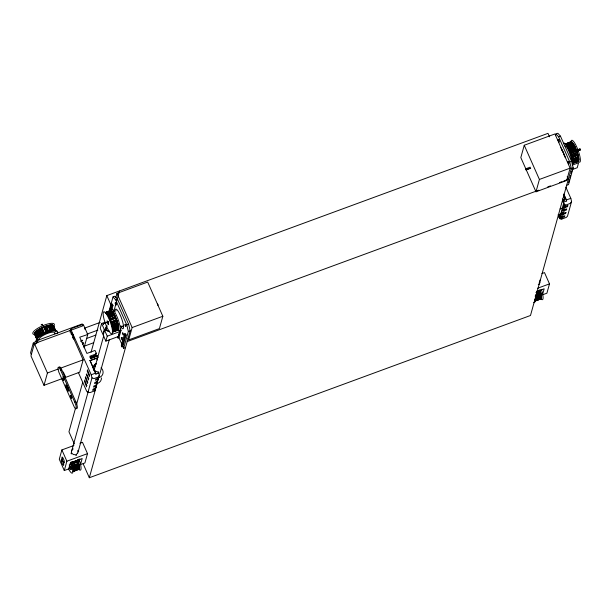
<?xml version="1.0" encoding="UTF-8"?>
<svg xmlns="http://www.w3.org/2000/svg" width="611" height="611" viewBox="0 0 611 611"><rect width="100%" height="100%" fill="white"/><g stroke="black" fill="none" stroke-linecap="round" stroke-linejoin="round"><path stroke-width="0.92" d="M41.899 334.263L42.961 333.797L40.624 328.382M113.05 312.259L114.165 314.085M568.757 147.556L574.264 145.594L573.217 143.593M569.559 148.916L569.62 149.351M541.514 297.366L535.618 299.283L534.946 301.139M36.943 339.846L37.156 338.028L34.812 332.735L35.591 331.834L39.119 329.23L43.595 326.984L48.506 325.365L52.149 324.983L51.148 325.273L51.461 324.976L53.806 330.268L53.516 330.62L54.494 330.276L50.53 330.734L45.214 332.59L40.265 335.271L37.195 337.967M73.534 470.508L79.43 468.377L79.331 465.987L73.442 468.156C72.06 474.189 80.744 465.07 79.224 469.111L73.183 471.463M541.445 298.076L541.514 297.473M116.128 318.316L116.586 319.507M570.903 152.483L570.773 151.688M63.246 377.781L63.46 378.98M79.461 467.606L73.572 469.844M107.987 315.245L113.486 313.283M73.519 468.858L79.415 466.644L77.742 459.785M118.503 326.457L118.16 325.373L112.806 327.496M572.835 158.753L578.495 156.806M540.048 290.042L541.514 297.061L535.618 299.283L535.435 297.305M73.526 470.6L73.32 471.31M535.213 301.017L541.346 298.428L535.366 300.818M540.75 298.978L541.117 298.817M42.296 327.557C43.923 335.569 48.345 333.743 43.457 327.045M48.689 331.261L47.643 331.758L45.183 326.366M63.307 371.962L65.301 376.323L64.438 376.827M113.119 331.277L111.63 323.158L107.521 314.291M118.267 329.031L118.465 329.887L118.603 327.129L117.61 322.593L113.654 313.199L108.162 315.314L108.43 316.17M578.823 158.99L578.831 160.487L573.294 162.618L572.95 158.715L571.285 153.017L568.864 147.564L566.489 144.211L572.018 142.18L571.193 141.767L571.598 142.523M105.566 312.504L107.727 314.955M111.042 310.671L112.149 311.129L113.341 313.122M566.534 144.494L565.656 143.936M578.548 159.799L578.487 161.449L572.553 163.412M578.449 156.561L578.082 155.469M73.503 470.76L79.392 468.629L73.16 471.165M568.154 146.533L573.676 144.601M112.493 332.308L113.104 331.406L112.844 330.314L113.15 330.696L118.503 328.382M118.641 329.314L118.366 328.382M50.339 330.864L47.971 325.617M114.738 315.314L114.28 314.306M569.131 148.488L574.959 146.64M570.178 150.26L570.414 151.222M575.699 148.229L576.188 149.374M525.781 168.812L526.193 170.072L525.735 168.804L530.18 167.17M113.104 331.406L112.76 330.918L112.982 331.834M535.595 298.695L541.491 296.495L535.595 298.695L535.618 299.237L535.595 298.664M573.278 162.679L572.66 163.641M35.133 334.836L34.598 334.553M111.584 323.02L111.164 321.821M571.751 154.354L571.331 153.155M576.86 151.123L577.273 152.322M541.476 297.908L535.58 300.077L541.354 298.435M108.582 316.261L114.135 314.046M573.294 160.922L573.187 160.044M573.179 160.082L578.709 158.012M82.76 325.113L82.241 323.937L37.095 340.541L33.261 343.115L30.55 352.868L31.329 354.632M84.066 347.735L87.747 334.507L83.524 324.991L82.615 325.938L34.407 343.581L30.97 355.923L44 385.327L61.856 378.759M44 385.327L47.429 372.985L34.407 343.581M70.044 332.132L70.807 329.382L71.701 328.481L81.836 324.747L83.524 324.991M60.642 370.266L59.931 368.853A5.629 1.214 69.8 0 0 58.083 367.578A5.629 1.214 69.8 0 0 58.939 372.397L74.366 407.216A5.629 1.214 69.8 0 0 76.215 408.484A5.629 1.214 69.8 0 0 75.359 403.665L60.649 370.243L61.757 369.838L76.459 403.26A5.629 1.214 69.8 0 1 76.948 408.438M61.749 369.861L61.031 368.448A5.629 1.214 69.8 0 0 59.191 367.173M70.12 330.452L83.142 359.848L79.713 372.191L64.537 377.774M74.71 402.007L75.817 401.58M73.908 445.503L61.879 449.925L59.282 459.251L64.285 470.539L68.707 468.912L70.38 462.878L82.172 458.54L80.492 464.574L84.914 462.947L87.503 453.629L82.5 442.341L79.926 443.288M75.565 408.018L68.951 431.786L74.336 443.922M76.581 404.367L82.676 382.433M91.062 352.272L106.818 295.609L547.983 133.358L549.518 136.826M90.176 357.427C95.362 354.67 102.74 354.678 90.642 358.481L90.176 357.427L95.919 355.312M92.276 365.966L90.038 360.475L98.142 357.496L97.363 355.732L90.642 358.481M101.617 323.486L100.242 328.428L102.9 334.423L104.267 329.489L101.617 323.486L105.138 322.196M95.316 355.801L96.202 353.12L95.018 350.439L86.915 353.418L79.728 337.196L87.747 334.507M95.476 355.747L96.202 353.12M64.285 470.539L66.874 461.213L61.879 449.925M108.842 311.946L113.027 296.908L114.868 296.228L117.472 299.123L128.593 324.22L130.181 330.788L89.321 477.741L530.485 315.49L571.331 168.499L569.742 161.93L558.622 136.833L556.01 133.939L557.851 133.259L560.463 136.154L571.583 161.251L573.171 167.826L568.497 184.629L566.657 185.309M96.966 356.618L97.18 355.831M109.445 311.389L111.416 304.301L112.332 303.957L112.959 305.37L111.729 309.8M109.667 331.162A3.299 3.086 15.5 0 1 106.627 329.902L106.398 329.52L104.58 330.192L103.213 335.126L105.863 341.121L118.206 336.585L119.58 331.651L119.107 330.589M96.324 363.499A4.659 4.361 15.5 0 0 94.254 365.057L94.025 365.424A4.659 4.361 15.5 0 0 98.172 371.969L99.318 375.047L94.69 390.864L90.161 392.537L87.9 392.583L91.986 377.896L91.222 374.749L70.807 329.382M110.56 311.022L112.042 305.706L111.416 304.301M71.647 451.139L88.221 391.544M94.27 369.785L103.725 335.783M105.627 330.459L105.963 328.405A3.299 3.086 15.5 0 1 106.597 326.129M115.754 297.763L116.984 293.356L147.686 282.061L162.839 316.261L159.41 328.603L128.707 339.892L127.943 338.181M111.874 318.461L119.504 291.035M105.863 341.121L107.238 336.187L104.58 330.192M98.134 372.786L98.363 371.962M94.69 390.864L95.606 388.268L95.018 388.329A7.638 7.141 15.5 0 1 94.071 388.321M95.064 389.513L92.651 390.406L92.956 389.306L95.369 388.42L96.523 384.976L95.935 385.037M95.98 386.228L93.567 387.114L93.873 386.015L96.286 385.129L97.516 381.409L96.928 381.478M96.973 382.662L94.56 383.548L94.865 382.448L97.279 381.562L98.432 378.117L97.844 378.186M97.882 379.37L95.476 380.256L95.782 379.156L98.188 378.27L99.318 375.047M77.834 452.888L97.202 383.234M99.944 373.359L109.407 339.357M121.039 330.291L118.977 337.692L118.053 338.036L120.115 330.627L121.039 330.291L120.413 328.878M124.545 333.919L121.337 345.444L121.963 346.849L122.887 346.513L126.087 334.996L125.461 333.583L124.545 333.919L125.163 335.332L121.963 346.849M125.507 347.598L123.666 348.278L128.341 331.468L126.752 324.892L115.632 299.802L113.027 296.908M128.707 339.892L132.136 327.549L116.984 293.356M524.253 145.25L520.824 157.585L535.977 191.785L566.68 180.497L570.109 168.155L554.956 133.954L524.253 145.25L539.406 179.443L535.977 191.785M555.521 135.711L556.01 133.939M539.139 283.252L539.597 281.61M565.87 187.172L570.819 198.346L571.583 201.493L567.497 216.187L566.29 217.409L561.761 219.074L560.073 218.83L559.271 217.944L558.798 216.89L559.164 215.95A4.659 4.361 15.5 0 0 560.417 213.735M559.836 217.394L563.632 203.249L562.998 201.806L563.365 200.866A4.659 4.361 15.5 0 0 563.617 195.001M568.635 182.529L569.376 179.871M569.864 178.099L570.605 175.441M571.102 173.669L571.835 171.011M560.073 218.83L564.182 204.066L563.227 200.981M560.791 217.165L561.097 216.065L562.441 216.622L564.854 215.736L564.549 216.836L562.135 217.722L560.791 217.165L561.265 216.844A7.638 7.141 15.5 0 0 561.944 216.233M561.708 213.873L562.013 212.781L563.357 213.331L565.771 212.445L565.465 213.545L563.052 214.43L561.708 213.873L562.181 213.552A7.638 7.141 15.5 0 0 562.861 212.941M563.006 209.214L564.35 209.772L566.756 208.886L566.45 209.978L564.045 210.864L562.7 210.306L563.472 208.886M567.978 205.754L567.367 206.686L564.961 207.572L563.617 207.022L564.388 205.602M561.761 219.074L562.135 217.722M562.441 216.622L563.052 214.43M563.357 213.331L564.045 210.864M564.35 209.772L564.961 207.572M563.922 205.922L565.267 206.48L565.641 205.128L570.17 203.463L571.583 201.493M567.367 206.686L567.672 205.594L565.267 206.48M541.919 273.537L544.493 272.59L549.495 283.871L546.906 293.196L542.484 294.823L544.164 288.789L536.588 291.577M535.549 300.268L541.438 298.13M105.848 312.588L105.978 313.137M566.03 143.898L566.145 144.479M40.891 328.244L42.022 327.687M44.366 332.98L43.236 333.537M53.455 327.038L53.753 326.198L53.417 326.427M98.188 378.27L98.73 377.025M97.279 381.562L97.821 380.309L97.233 380.378M96.286 385.129L96.828 383.876L96.24 383.945M95.369 388.42L95.912 387.168M116.174 310.709L114.058 311.373M50.209 325.052L49.254 325.205M573.11 163.259L572.874 162.809M118.313 329.604L118.274 330.154L118.114 329.596M79.063 469.332L72.732 471.639M55.593 330.849L55.311 330.452L54.822 330.841M112.042 324.487L111.676 323.303M111.691 323.372L117.197 321.271M572.217 155.828L571.843 154.636M35.117 333.3L34.338 333.827L34.522 334.469M573.217 161.021L578.739 158.99M570.682 142.096L571.247 142.103M565.465 213.545L566.069 212.605M43.389 327.084L42.419 327.542M34.812 332.735L34.346 333.774L37.134 339.953M77.696 453.018L76.291 454.431L76.619 455.164L75.886 455.439L75.558 454.699L73.473 454.569L72.167 453.522L71.319 453.836L71.006 453.133L71.708 452.873A3.254 3.047 15.5 0 1 72.381 449.559M52.225 324.991L53.485 325.923M110.568 310.671C113.715 311.114 107.33 311.022 105.772 312.58M36.439 331.483L35.484 331.941M39.562 335.767L40.601 335.263L38.103 329.864M106.367 313.153L111.844 310.839M49.231 325.304L51.5 330.757L52.554 330.345M580.167 149.84L579.946 148.863L579.984 149.359M50.308 325.182L52.584 330.635L53.6 330.253M71.151 395.325L71.693 397.562M114.761 315.253L109.163 317.422L108.758 316.338M574.928 146.594L574.455 145.639M40.67 335.011L41.731 334.553L39.31 329.115M578.182 161.609L578.312 161.037M46.344 325.969L45.252 326.35M562.998 201.806L563.136 201.691A4.659 4.361 15.5 0 0 563.701 201.042M558.798 216.89L558.935 216.775A4.659 4.361 15.5 0 0 559.241 216.462M55.036 330.459L54.257 330.696L55.196 330.414L52.79 325.128L52.187 325.396M36.859 338.525L37.599 338.158M110.011 318.927L110.408 320.011L116.021 318.041L115.532 316.895M570.46 151.291L576.15 149.313M47.719 325.564L46.612 325.884M35.659 332.277L34.957 332.575L37.24 337.906M52.897 325.235L55.616 331.2M563.617 207.022L564.083 206.694A7.638 7.141 15.5 0 0 564.763 206.083M562.7 210.306L563.166 209.985A7.638 7.141 15.5 0 0 563.846 209.374M51.362 330.543L50.927 330.834M118.015 330.276L118.221 330.192A11.746 2.536 69.8 0 0 118.068 319.362A11.746 2.536 69.8 0 0 110.912 310.151M52.989 325.709L53.424 325.457L55.975 331.46M538.283 284.673L538.994 284.245A3.254 3.047 15.5 0 0 539.925 282.106M112.134 324.831L117.556 322.791L117.961 323.876M572.286 156.179L577.815 154.071L578.128 155.217M55.929 331.162L55.754 330.681M36.263 331.223L37.279 330.719L39.455 335.958M51.255 324.96L50.423 325.35M37.218 330.475L38.096 329.925M64.468 376.437L65.308 376.269M34.659 333.148L36.912 338.479M38.325 329.719L39.28 329.184M46.749 332.185L46.153 332.201L43.732 326.931M39.555 328.97L40.57 328.458M53.409 325.388L52.813 325.571M55.158 330.856L55.708 330.65M536.145 292.585L540.368 291.08M536.542 294.006L540.781 292.554M540.872 292.944L535.824 294.815L540.888 293.013M541.308 295.044L535.419 297.229L541.331 295.136M541.17 294.265L535.274 296.442L541.178 294.319M541.461 296.152L535.572 298.367L541.468 296.236M115.632 299.802L117.472 299.123M558.622 136.833L560.463 136.154M115.204 303.193C115.494 300.1 117.365 308.822 115.204 303.193L116.434 302.743M558.194 140.232C558.485 137.131 560.356 145.861 558.194 140.232L559.424 139.774M34.567 333.82L37.019 339.861M112.042 305.706L112.959 305.37M110.988 310.472L105.466 312.465M105.153 312.641L111.095 310.472M105.94 312.603L111.5 310.617L111.782 311.32M565.32 143.982L571.262 141.813M565.939 143.921L571.591 142.08M106.421 312.954C113.402 309.685 115.258 311.778 106.872 313.718M571.957 142.653C571.98 140.706 565.228 143.486 566.328 144.494M566.588 144.295L572.148 142.325L573.416 144.265M106.948 313.527L112.508 311.557L112.905 312.473L112.913 312.084L107.406 314.329M567.061 144.799C574.309 141.469 575.684 144.074 567.581 145.731M107.559 314.36L113.081 312.328M567.695 145.624L573.255 143.669M568.635 147.572L568.337 146.648L573.859 144.616M108.789 316.422L114.318 314.39M569.024 148.16L568.956 147.755L574.485 145.724M114.914 315.543C106.52 316.972 108.605 321.157 115.418 316.628M569.597 149.076L575.111 146.968L575.585 147.969M84.929 328.015L100.143 322.417M110.033 319.011L115.563 316.979M575.547 147.908L569.758 149.771M570.208 150.413L575.73 148.381M116.151 318.4C107.857 319.347 109.613 324.135 116.548 319.431M108.598 321.76L103.236 323.723L103.503 324.754L103.328 323.761L108.651 321.798M570.796 151.765L576.318 149.733L576.753 150.841M577.28 149.84L579.946 148.863M111.187 321.898L116.709 319.866L117.106 320.989M576.723 150.772L570.995 152.658M526.201 169.721L530.646 168.086M571.354 153.231L576.876 151.2M577.754 150.764L580.419 149.787M526.224 169.858L530.676 168.224M577.777 150.902L580.442 149.924M111.546 322.944L117.037 320.867M571.713 154.278L577.242 152.246M571.843 154.736L577.38 152.681L578.327 156.026L578.816 158.891L573.271 160.846M112.012 324.41L117.572 322.455M87.121 334.057L97.859 330.108M572.179 155.744L577.701 153.712M112.103 325.327L112.409 325.823L117.931 323.792M118.274 325.22L117.908 324.128L112.34 326.19L112.752 327.252M104.267 329.489L106.085 328.817M572.202 156.462L572.576 157.164L578.098 155.133M112.722 327.168L118.251 325.136M578.105 155.477C570.582 156.172 570.643 160.991 578.418 156.477M112.745 328L112.959 328.405L118.481 326.373M86.869 338.379L95.82 335.088M572.82 159.112L573.126 159.746L578.678 157.791M567.886 162.098C568.177 158.997 570.04 167.727 567.886 162.098L569.108 161.64M113.119 329.589L118.626 327.473L118.29 326.618M113.127 329.803L118.526 327.588M126.752 324.892L128.593 324.22M569.742 161.93L571.583 161.251M121.368 327.122C126.401 325.121 118.832 326.541 121.368 327.122L120.757 325.747M113.172 330.528L118.679 328.42L118.427 327.824M573.339 161.862L578.846 159.754L578.594 159.158M113.111 331.215L118.633 329.184M113.081 331.399L118.626 329.367M112.714 331.834L118.496 329.749M118.465 329.887L112.92 331.903L112.745 331.552M112.256 332.071L118.274 330.154M578.793 160.708C577.785 163.106 571.888 160.914 573.149 163.175M572.881 163.168L578.67 161.083L578.434 160.372M573.011 163.236L578.525 161.037M572.415 165.054L578.586 162.786L577.219 167.727L571.927 169.667M107.238 336.187L119.58 331.651M132.136 327.549L162.839 316.261M83.692 346.399L93.529 342.779M539.406 179.443L570.109 168.155M128.341 331.468L130.181 330.788M571.331 168.499L573.171 167.826M125.163 335.332L126.087 334.996M121.276 338.089C121.566 334.988 123.43 343.718 121.276 338.089L122.498 337.639M127.187 341.564L538.818 190.174M547.769 186.882L550.45 185.897M559.401 182.605L562.082 181.62M563.877 180.963L568.352 179.313L567.199 176.709M95.805 354.052L89.87 356.228L90.734 358.168M47.429 372.985L58.144 369.044M60.825 368.059L83.142 359.848M90.84 357.672L93.307 356.771M89.962 360.75L96.591 358.313L97.325 359.963M91.222 374.749L95.644 373.122L90.038 360.475M563.693 202.035L566.634 200.95L566.397 199.973L570.819 198.346M92.635 366.783L95.881 374.1L98.829 373.015M66.148 387.511L65.744 384.861L66.744 385.373L68.149 388.55L68.554 391.208L67.554 390.689L66.148 387.511L67.256 387.107L66.981 385.335M98.57 376.918L94.033 378.591L91.986 377.896M67.554 390.689L68.661 390.284L67.256 387.107M77.673 450.681L78.376 450.422L78.689 451.124L77.841 451.437M539.666 280.93L540.368 280.67L540.055 279.968M66.874 461.213L87.503 453.629M537.466 288.3L549.495 283.871M73.427 468.095L71.938 462.199L77.857 460.106M78.009 460.579L72.106 462.71M536.137 292.554L540.353 291.027M72.404 463.673L78.3 461.504L78.032 460.656M536.542 293.983L540.75 292.448M72.824 465.17L72.808 465.101C81.057 463.459 80.308 459.869 72.572 464.238L72.549 464.169M72.946 465.643L78.834 463.474L79.048 464.398M73.137 466.476L79.025 464.284M73.228 466.934L79.124 464.788M73.373 467.721L79.262 465.529L79.147 464.91M535.213 300.673L539.421 299.123M534.526 301.055L541.346 298.458L534.541 301.07M72.877 470.966L75.405 470.035M534.785 301.139L541.018 298.909M53.432 326.236L53.73 325.854M34.674 333.308L36.92 338.631M37.859 337.371L35.362 332.071M37.164 338.051L37.584 337.967M41.983 334.232L39.639 328.939M115.38 316.574L114.944 315.627M42.19 324.304L41.105 324.93L42.266 324.319L43.014 326.022M48.025 325.732L49.017 325.258L51.286 330.574M43.312 333.507L40.968 328.214M36.355 331.383L38.432 336.684M117.197 321.371L117.533 322.379M43.809 326.908L44.909 326.465L47.177 331.796M578.495 156.851L578.648 157.714M564.182 204.066L565.641 205.128M572.003 142.195C574.477 144.54 567.222 142.248 567.046 145.128M110.728 310.518L110.843 310.732A11.746 2.536 69.8 0 1 110.897 310.35M118.221 330.192L117.931 329.612M87.9 392.583L86.647 391.2L78.269 372.29M118.419 326.572L112.791 328.519L113.104 329.505M63.498 377.797L63.926 378.53M573.828 144.54L577.739 153.796M566.886 145.067L566.718 144.654M578.716 159.784C579.022 162.136 571.85 160.158 573.24 162.45M107.269 314.39L106.986 313.588M63.88 379.927C61.131 373.718 64.216 384.006 63.575 379.248M106.719 313.733L106.451 313.015M578.151 161.037L578.388 161.533A11.746 2.536 69.8 0 0 578.235 150.703A11.746 2.536 69.8 0 0 571.086 141.492M572.797 163.45L572.812 163.168M578.816 158.891L578.472 158.043M563.785 194.069L566.397 199.973M563.678 194.275L566.634 200.95M559.027 216.065L559.668 217.508M106.818 295.609L111.049 305.149M118.977 337.692L121.895 344.276M122.887 346.513L123.666 348.278M117.434 336.623L118.053 338.036M89.725 375.597L87.488 369.823M89.42 376.689L87.182 370.915M86.655 374.031L88.809 378.889M88.503 379.981L86.266 374.207M87.816 382.448L85.578 376.674M87.51 383.548L85.273 377.774M86.899 385.74L84.669 379.966M86.594 386.839L84.364 381.065M53.31 325.365L55.716 330.826M52.302 325.029L54.646 330.314M52.072 324.999L54.417 330.291M51.179 324.983L53.524 330.276M50.125 325.083L52.47 330.368M47.643 325.602C52.599 332.613 47.857 333.69 46.673 325.877M46.26 326.007L48.605 331.299M41.96 327.733L44.297 333.018M38.401 329.68L40.746 334.973M37.294 330.436L39.639 335.729M36.339 331.177L38.684 336.47M35.553 331.895L37.897 337.188M37.095 340.541L37.874 342.305L34.048 344.879L33.261 343.115M83.172 463.864L89.321 477.741M72.755 448.382L73.083 449.123M71.938 462.199L71.785 461.748M573.324 161.785L573.019 160.991M113.15 330.452L112.852 329.657M106.161 313.153L105.978 312.656M567.894 146.296L567.726 145.701M572.011 142.271L572.087 142.699M95.644 373.122L95.881 374.1M111.828 310.854L111.92 311.289M79.461 467.484L79.438 467.01L73.549 469.21L73.564 469.729M535.526 298.053L535.48 297.603M563.449 143.822A11.746 2.536 69.8 0 1 569.635 151.307A11.746 2.536 69.8 0 1 572.217 165.077M564.732 146.021A8.844 1.909 69.8 0 1 568.856 151.116A8.844 1.909 69.8 0 1 571.537 161.38M561.333 149.428A8.844 1.909 69.8 0 1 562.83 152.07M563.808 154.285A8.844 1.909 69.8 0 1 564.266 155.454M534.9 299.176A11.746 2.536 69.8 0 1 533.701 302.56M541.392 289.507A11.746 2.536 69.8 0 1 541.14 299.077M560.661 147.549A10.448 2.253 69.8 0 1 565.32 157.707M541.888 289.461A3.131 0.68 69.8 0 1 541.323 289.415M561.333 213.247A6.156 5.751 15.5 0 1 558.042 214.896M562.968 207.373A6.156 5.751 15.5 0 1 560.05 208.954M562.296 198.949A6.156 5.751 15.5 0 1 563.777 200.652M560.249 214.14A4.659 4.361 15.5 0 1 559.508 216.126M563.663 196.177A4.659 4.361 15.5 0 1 563.938 200.675M105.436 323.586A11.746 2.536 69.8 0 1 105.504 312.786A11.746 2.536 69.8 0 1 112.546 331.796A11.746 2.536 69.8 0 1 105.588 323.998M107.231 322.31A2.024 0.435 69.8 0 1 107.62 321.31A2.024 0.435 69.8 0 1 108.643 324.487A2.024 0.435 69.8 0 1 107.421 322.898M79.063 459.182A11.746 2.536 69.8 0 1 79.086 469.569M79.117 461.313A9.043 1.955 69.8 0 1 79.27 461.878M70.861 468.4A9.043 1.955 69.8 0 1 70.616 468.034M70.372 467.629A9.043 1.955 69.8 0 1 69.364 465.742M72.052 469.065A8.035 1.734 69.8 0 1 69.234 464.925M70.96 462.16A11.746 2.536 69.8 0 1 72.747 472.639A11.746 2.536 69.8 0 1 68.356 468.66M70.471 463.275A8.035 1.734 69.8 0 1 69.15 468.026M108.559 331.483A3.215 3.009 15.5 0 1 107.788 331.246M107.101 330.834A3.215 3.009 15.5 0 1 107.299 325.953M115.303 309.762A10.448 2.253 69.8 0 1 121.833 319.141A10.448 2.253 69.8 0 1 121.536 327.931M79.896 459.212A3.131 0.68 69.8 0 1 79.331 459.167M79.086 460.152A3.215 0.695 69.8 0 1 79.277 461.488M36.332 341.419A11.746 3.299 -23.9 0 1 47.169 332.659A11.746 3.299 -23.9 0 1 57.235 333.216M57.106 333.392A11.746 3.299 -23.9 0 1 56.823 333.759M38.852 340.067A8.844 2.482 -23.9 0 1 47.116 333.568A8.844 2.482 -23.9 0 1 54.761 333.843M35.178 334.591A11.746 3.299 -23.9 0 1 35.491 329.833A11.746 3.299 -23.9 0 1 49.369 323.601A11.746 3.299 -23.9 0 1 53.539 326.35M73.305 338.784A3.215 0.695 69.8 0 1 73.014 338.41M72.533 337.578A3.215 0.695 69.8 0 1 72.373 337.249M71.441 334.5A3.215 0.695 69.8 0 1 72.587 334.209A3.215 0.695 69.8 0 1 73.771 338.952M101.006 367.837A6.156 5.751 15.5 0 1 102.862 373.84A6.156 5.751 15.5 0 1 97.959 377.797M93.2 367.379A6.156 5.751 15.5 0 1 95.614 366.379M101.464 377.919A6.156 5.751 15.5 0 1 96.324 383.662M82.187 342.748A3.276 0.924 -23.9 0 1 82.661 344.214M80.98 340.655A1.367 0.382 -23.9 0 1 82.592 340.449A1.367 0.382 -23.9 0 1 80.736 341.518M71.418 334.691A3.299 0.71 69.8 0 1 72.342 333.797A3.299 0.71 69.8 0 1 73.824 338.838M84.387 328.497A3.299 0.71 69.8 0 1 84.868 329.192M94.071 370.747A4.659 4.361 15.5 0 1 93.834 370.373M93.361 369.151A4.659 4.361 15.5 0 1 96.095 364.316M62.964 376.59A2.574 0.558 69.8 0 1 63.261 376.796M70.509 395.615L71.51 398.173L70.509 395.615M157.432 303.835L157.936 305.042L157.432 303.835M535.488 297.656L541.377 295.464L535.488 297.656M540.063 290.088L536.695 291.332L540.078 290.156M540.506 291.546L536.298 293.104L540.514 291.577M541.071 293.799L535.183 295.984L541.071 293.792M125.087 324.365C124.407 326.618 127.225 327.702 125.087 324.365M122.727 332.865C122.04 335.118 124.865 336.203 122.727 332.865M61.321 460.893A3.131 0.68 69.8 0 0 63.483 465.376A3.131 0.68 69.8 0 0 62.605 461.007A3.131 0.68 69.8 0 0 61.321 460.893M62.009 458.426A3.131 0.68 69.8 0 0 64.17 462.909A3.131 0.68 69.8 0 0 63.292 458.54A3.131 0.68 69.8 0 0 62.009 458.426"/></g></svg>
